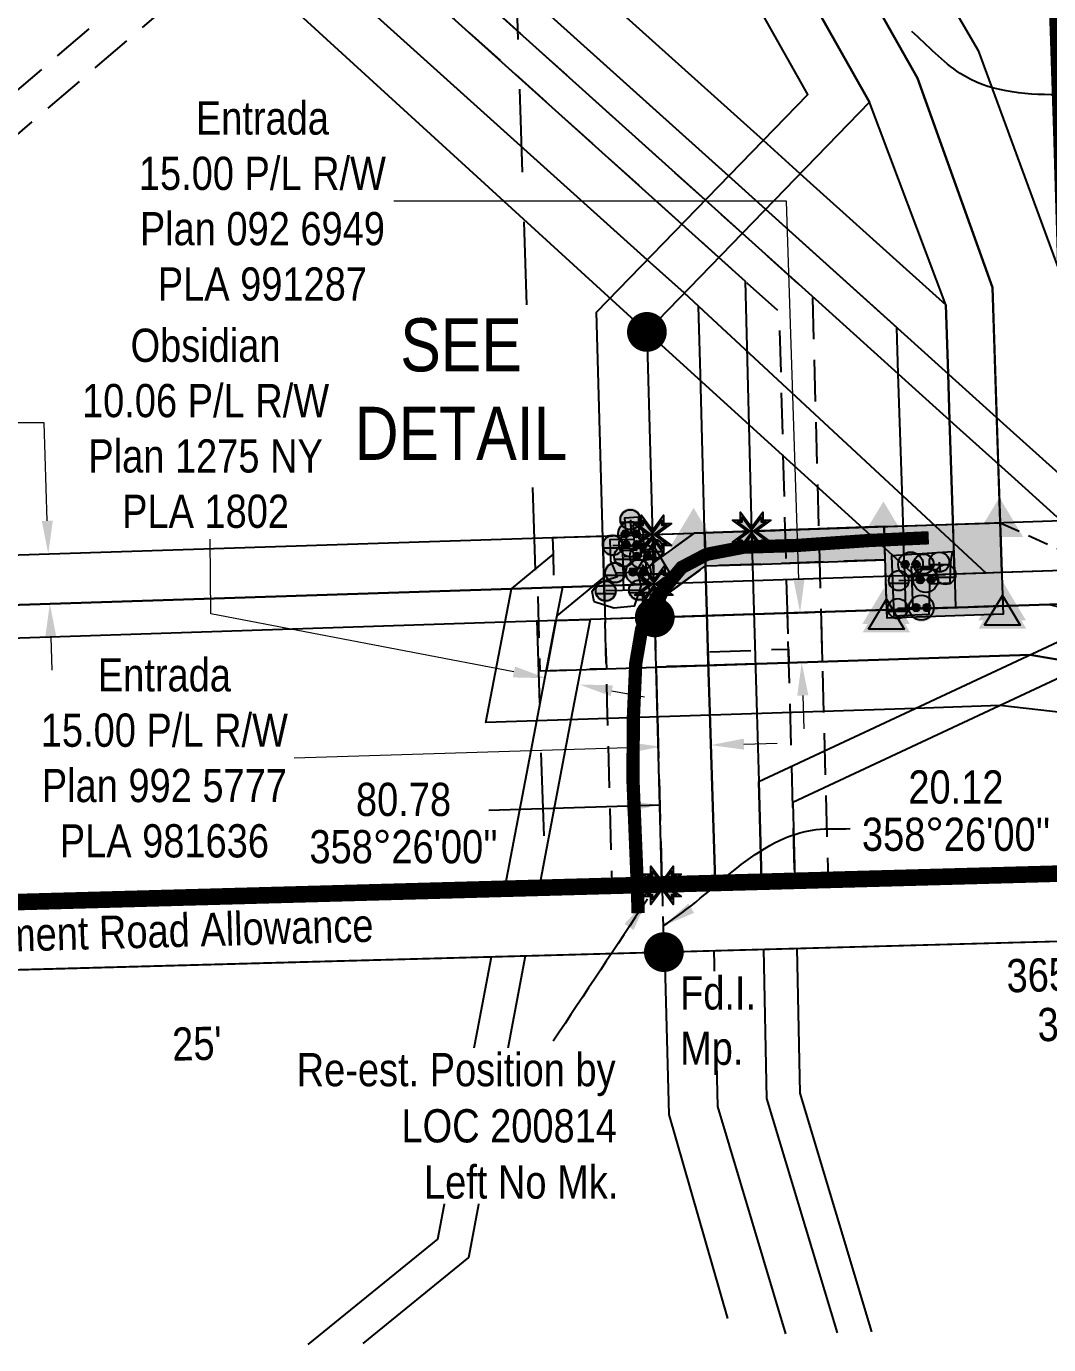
# Model space of a CAD drawing. Extents: x 644966 to 652863, y 5830791 to 5835764.
# Drawn here: x 647223.4 to 647531.6, y 5831020 to 5831417.1 of the extents above; entities that cross this region are included whole.
import ezdxf
from ezdxf.enums import TextEntityAlignment as Align

# ---------------------------------------------------------------- set-up
doc = ezdxf.new("R2010")
doc.units = 0
doc.header["$LTSCALE"] = 5
doc.header["$PDSIZE"] = 0.5
for name, pattern in [('CENTERLINEX3', [5, 2.5, -1, 0.5, -1]), ('foc-ACCESSROAD', [3.75, 2.5, -1.25]), ('foc-FLOWLINE', [3.75, 2.5, -1.25]), ('foc-LSD', [8, 5, -3]), ('foc-TIELINE', [1.875, 1.25, -0.625]), ('foc-TRAV', [1.875, 1.25, -0.625])]:
    doc.linetypes.add(name, pattern=pattern)
doc.layers.get('Defpoints').update_dxf_attribs({"color": 9})
for name, color, linetype in [('AS-FENCE', 48, 'foc-FENCE'), ('AS-POWER', 104, 'foc-POWER'), ('AS-ROADS', 254, 'Continuous'), ('AS-SYMBOL', 7, 'Continuous'), ('AS-TELUS', 224, 'foc-TEL'), ('C-AR', 13, 'foc-ACCESSROAD'), ('C-RW', 13, 'Continuous'), ('C-WS', 13, 'foc-ACCESSROAD'), ('DETAIL-T', 7, 'Continuous'), ('F-AR', 190, 'foc-ACCESSROAD'), ('F-FLOWLINE', 190, 'foc-FLOWLINE'), ('F-RW', 190, 'Continuous'), ('F-WS', 190, 'foc-ACCESSROAD'), ('L-BD', 7, 'Continuous'), ('L-MON', 1, 'Continuous'), ('L-MON-T', 1, 'Continuous'), ('L-ROAD-T', 7, 'Continuous'), ('L-SEC', 7, 'Continuous'), ('L-SECTION-LSD', 7, 'foc-LSD'), ('L-TIE', 7, 'foc-TIELINE'), ('P-PROPOSED', 10, 'Continuous'), ('P-PROPOSED-H', 21, 'Continuous'), ('P-TRAV', 4, 'foc-TRAV')]:
    doc.layers.add(name, color=color, linetype=linetype)
doc.layers.add('AS-PIPE-AG', color=7, linetype='Continuous', true_color=0x7d00fa)
doc.layers.add('AS-TRAPPER BOUNDARY', color=7, linetype='CENTERLINEX3', true_color=0xb85c00, transparency=0.6)
doc.layers.add('C-RW-T', color=13, linetype='Continuous', lineweight=9)
doc.layers.add('F-RW-T', color=190, linetype='Continuous', lineweight=9)
doc.styles.add('175L', font='ARIALN.TTF', dxfattribs={"height": 20})
doc.styles.add('80CG', font='ARIALN.TTF', dxfattribs={"height": 10})
doc.styles.add('80L', font='ARIALN.TTF', dxfattribs={"height": 10})
doc.styles.add('foc-LtypeFont', font='ARIALN.TTF', dxfattribs={"height": 7.35})
doc.linetypes.add('foc-FENCE', pattern='A,10,-1,["X",foc-LtypeFont,S=0.2,R=0,X=-0.625,Y=-0.75],-1.24', length=12.24)
doc.linetypes.add('foc-POWER', pattern='A,6,-1,["P",foc-LtypeFont,S=0.2,R=0,X=-0.625,Y=-0.75],-1.24,4', length=12.24)
doc.linetypes.add('foc-POWER-NOLINE', pattern='A,0,-4,["P",foc-LtypeFont,S=0.2,R=0,X=-0.625,Y=-0.75],-8.24', length=12.24)
doc.linetypes.add('foc-TEL', pattern='A,2,-1,["T",foc-LtypeFont,S=0.2,R=0,X=-0.425,Y=-0.75],-1.24,8', length=12.24)
doc.linetypes.add('foc-TEL-NOLINE', pattern='A,0,-2,["T",foc-LtypeFont,S=0.2,R=0,X=-0.425,Y=-0.75],-10.24', length=12.24)
doc.dimstyles.new('Compass 5 000', dxfattribs={"dimscale": 5, "dimtxt": 9, "dimasz": 2, "dimexe": 0.2, "dimexo": 0.0625, "dimgap": 0.5, "dimtad": 0, "dimtih": 1, "dimtoh": 1, "dimzin": 0, "dimdsep": 46, "dimtxsty": '80CG', "dimcen": 0.1, "dimse1": 1, "dimse2": 1, "dimclrd": 256, "dimclrt": 256, "dimaunit": 1, "dimadec": 4, "dimazin": 0, "dimtfac": 0.06, "dimtofl": 0, "dimtmove": 0, "dimatfit": 1, "dimfxl": 0.2, "dimtolj": 1, "dimtzin": 0, "dimlwd": -1, "dimarcsym": 0})

# ---------------------------------------------------------------- blocks, each defined once
blk = doc.blocks.new('*D388')
at = {"layer": 'Defpoints', "color": 0, "transparency": 16777216}
for p in [(647212.73, 5831257.64), (647230.06, 5831258.16), (647213.19, 5831242.63)]:
    blk.add_point(p, dxfattribs=at)
at = {"layer": 'F-RW-T', "transparency": 16777216}
for p, q in [((647228.86, 5831297.73), (647218.86, 5831297.73)), ((647229.76, 5831268.16), (647228.86, 5831297.73)), ((647230.82, 5831233.16), (647231.12, 5831223.17))]:
    blk.add_line(p, q, dxfattribs=at)
for points in [[(647231.42, 5831268.21), (647228.09, 5831268.11), (647230.06, 5831258.16)], [(647232.48, 5831233.21), (647229.15, 5831233.11), (647230.52, 5831243.16)]]:
    blk.add_solid(points, dxfattribs=at)
at = {"layer": 'F-RW-T', "transparency": 16777216, "insert": (647179.77, 5831297.73), "char_height": 10, "attachment_point": 5, "style": '80CG'}
blk.add_mtext('\\A1;Canlin\\P15.00 P/L R/W\\PPlan 002 3965\\PPLA 971841', dxfattribs=at)
blk = doc.blocks.new('*D390')
at = {"layer": 'Defpoints', "color": 0, "transparency": 16777216}
for p in [(647429.75, 5831200.58), (647415, 5831190.22), (647430.06, 5831190.68)]:
    blk.add_point(p, dxfattribs=at)
at = {"layer": 'F-RW-T', "transparency": 16777216}
for p, q in [((647404.7, 5831199.81), (647304.14, 5831196.69)), ((647439.74, 5831200.89), (647449.74, 5831201.2))]:
    blk.add_line(p, q, dxfattribs=at)
for points in [[(647439.69, 5831202.56), (647439.8, 5831199.23), (647429.75, 5831200.58)], [(647404.65, 5831201.47), (647404.75, 5831198.14), (647414.69, 5831200.12)]]:
    blk.add_solid(points, dxfattribs=at)
at = {"layer": 'F-RW-T', "transparency": 16777216, "insert": (647265.05, 5831196.69), "char_height": 10, "attachment_point": 5, "style": '80CG'}
blk.add_mtext('\\A1;Entrada\\P15.00 P/L R/W\\PPlan 992 5777\\PPLA 981636', dxfattribs=at)
blk = doc.blocks.new('RISER')
h = blk.add_hatch(color=255)
h.dxf.hatch_style = 1
edge = h.paths.add_edge_path()
edge.add_arc((0, 0), 0.7, 0, 360)
blk.add_hatch(color=13).paths.add_polyline_path([(0.581, -0.15), (-0.581, -0.15, 0.774597)])
at = {"color": 13}
blk.add_line((-0.581, -0.15), (0.581, -0.15), dxfattribs=at)
blk.add_circle((0, 0), 0.6, dxfattribs=at)
blk = doc.blocks.new('PIG')
h = blk.add_hatch(color=255)
h.dxf.hatch_style = 1
edge = h.paths.add_edge_path()
edge.add_arc((0, 0), 0.85, 0, 360)
at = {"layer": 'AS-SYMBOL'}
h = blk.add_hatch(color=13, dxfattribs=at)
h.dxf.hatch_style = 1
h.paths.add_polyline_path([(-0.101, 0.005, 1), (-0.551, 0.005, 1)])
h = blk.add_hatch(color=13, dxfattribs=at)
h.dxf.hatch_style = 1
h.paths.add_polyline_path([(0.101, 0.005, 1), (0.551, 0.005, 1)])
at = {"layer": 'AS-SYMBOL', "color": 13}
for centre, radius in [((0, 0), 0.75), ((-0.326, 0.005), 0.225), ((0.326, 0.005), 0.225)]:
    blk.add_circle(centre, radius, dxfattribs=at)
blk = doc.blocks.new('fdia')
at = {"color": 255, "const_width": 1}
blk.add_lwpolyline([(-0.5, 0, 1), (0.5, 0, 1)], format="xyb", close=True, dxfattribs=at)
blk = doc.blocks.new('Fdiaa')
blk.add_blockref('fdia', (0, 0))
blk = doc.blocks.new('fdib')
at = {"color": 1, "const_width": 1.6}
blk.add_lwpolyline([(-0.4, 0, 1), (0.4, 0, 1)], format="xyb", close=True, dxfattribs=at)
at = {"color": 1}
blk.add_circle((0, 0), 0.8, dxfattribs=at)
blk = doc.blocks.new('Fdibb')
blk.add_blockref('fdib', (0, 0))
blk = doc.blocks.new('fdicc')
for name in ['Fdibb', 'Fdiaa']:
    blk.add_blockref(name, (0, 0))
blk = doc.blocks.new('FDI')
blk.add_blockref('fdicc', (0, 0))
blk = doc.blocks.new('TEMP')
h = blk.add_hatch(color=255)
h.dxf.hatch_style = 1
h.paths.add_polyline_path([(0, 0.251), (-0.666, 1.152), (-0.666, 0.666), (-1.152, 0.666), (-0.251, 0), (-1.152, -0.666), (-0.666, -0.666), (-0.666, -1.152), (0, -0.251), (0.666, -1.152), (0.666, -0.666), (1.152, -0.666), (0.251, 0), (1.152, 0.666), (0.666, 0.666), (0.666, 1.152)])
h.paths.add_polyline_path([(0.566, 0.849), (0.566, 0.566), (0.849, 0.566), (0.083, 0), (0.849, -0.566), (0.566, -0.566), (0.566, -0.849), (0, -0.083), (-0.566, -0.849), (-0.566, -0.566), (-0.849, -0.566), (-0.083, 0), (-0.849, 0.566), (-0.566, 0.566), (-0.566, 0.849), (0, 0.083)], flags=16)
h = blk.add_hatch(color=1)
h.dxf.hatch_style = 1
h.paths.add_polyline_path([(0, 0.083), (-0.566, 0.849), (-0.566, 0.566), (-0.849, 0.566), (-0.083, 0), (-0.849, -0.566), (-0.566, -0.566), (-0.566, -0.849), (0, -0.083), (0.566, -0.849), (0.566, -0.566), (0.849, -0.566), (0.083, 0), (0.849, 0.566), (0.566, 0.566), (0.566, 0.849)])
at = {"color": 1}
for p, q in [((-0.083, 0), (0.083, 0)), ((0, 0.083), (0, -0.083))]:
    blk.add_line(p, q, dxfattribs=at)
at = {"color": 255, "flags": 128}
blk.add_lwpolyline([(-0.251, 0), (-1.152, 0.666), (-0.666, 0.666), (-0.666, 1.152), (0, 0.251), (0.666, 1.152), (0.666, 0.666), (1.152, 0.666), (0.251, 0), (1.152, -0.666), (0.666, -0.666), (0.666, -1.152), (0, -0.251), (-0.666, -1.152), (-0.666, -0.666), (-1.152, -0.666)], close=True, dxfattribs=at)
at = {"color": 1, "flags": 128}
blk.add_lwpolyline([(-0.083, 0), (-0.849, 0.566), (-0.566, 0.566), (-0.566, 0.849), (0, 0.083), (0.566, 0.849), (0.566, 0.566), (0.849, 0.566), (0.083, 0), (0.849, -0.566), (0.566, -0.566), (0.566, -0.849), (0, -0.083), (-0.566, -0.849), (-0.566, -0.566), (-0.849, -0.566)], close=True, dxfattribs=at)
blk = doc.blocks.new('TRIA')
blk.add_hatch(color=255).paths.add_polyline_path([(-0.041, 1.521), (-1.475, -0.867), (1.392, -0.867)])
blk = doc.blocks.new('TRIAA')
blk.add_blockref('TRIA', (0, 0))
blk = doc.blocks.new('TRIB')
at = {"color": 1}
blk.add_lwpolyline([(-1.121, -0.667), (-0.041, 1.133), (1.039, -0.667)], close=True, dxfattribs=at)
blk = doc.blocks.new('TRIBB')
blk.add_blockref('TRIB', (0, 0))
blk = doc.blocks.new('TRICC')
for name in ['TRIAA', 'TRIBB']:
    blk.add_blockref(name, (0, 0))
blk = doc.blocks.new('plspike')
blk.add_blockref('TRICC', (0, 0))
blk = doc.blocks.new('STRIA')
blk.add_hatch(color=255).paths.add_polyline_path([(-0.041, 1.521), (-1.475, -0.867), (1.392, -0.867)])
blk = doc.blocks.new('STRIAA')
blk.add_blockref('STRIA', (0, 0))
blk = doc.blocks.new('STRIB')
at = {"color": 1}
blk.add_solid([(-1.121, -0.667), (-0.041, 1.133), (1.039, -0.667)], dxfattribs=at)
blk = doc.blocks.new('STRIBB')
blk.add_blockref('STRIB', (0, 0))
blk = doc.blocks.new('STRICC')
for name in ['STRIAA', 'STRIBB']:
    blk.add_blockref(name, (0, 0))
blk = doc.blocks.new('fdspike')
blk.add_blockref('STRICC', (0, 0))

msp = doc.modelspace()

# ---------------------------------------------------------------- hatches: boundary and pattern name
at = {"layer": 'P-PROPOSED-H'}
h = msp.add_hatch(color=256, dxfattribs=at)
h.dxf.hatch_style = 1
h.paths.add_polyline_path([(647412.854, 5831238.344), (647416.758, 5831246.284), (647428.147, 5831254.583), (647442.376, 5831255.042), (647482.31, 5831256.41), (647481.968, 5831266.401), (647442.044, 5831265.033), (647424.748, 5831264.476), (647412.386, 5831255.468)])
h = msp.add_hatch(color=256, dxfattribs=at)
h.dxf.hatch_style = 1
h.paths.add_polyline_path([(647517.762, 5831242.531), (647517.844, 5831240.033), (647482.873, 5831238.882), (647482.791, 5831241.38), (647481.968, 5831266.409), (647516.937, 5831267.6)])

# ---------------------------------------------------------------- linework, layer by layer
at = {"layer": 'AS-FENCE', "flags": 128}
for points in [[(647404.375, 5831262.575), (647403.85, 5831269.052), (647407.935, 5831269.345), (647408.087, 5831262.876), (647412.811, 5831262.709), (647413.042, 5831256.461), (647406.639, 5831256.202)], [(647413.073, 5831256.445), (647409.04, 5831251.983), (647407.978, 5831251.55), (647408.613, 5831248.455), (647406.597, 5831242.479), (647400.485, 5831241.895), (647394.558, 5831243.785), (647393.987, 5831246.872), (647395.67, 5831249.484), (647401.592, 5831251.409), (647399.583, 5831256.094), (647399.41, 5831262.562), (647406.447, 5831262.591)]]:
    msp.add_lwpolyline(points, dxfattribs=at)
msp.add_lwpolyline([(647484.802, 5831239.549), (647495.548, 5831240.024), (647495.736, 5831249.141), (647501.868, 5831249.495), (647502.07, 5831255.752), (647502.59, 5831258.788), (647484.223, 5831257.632), (647484.912, 5831239.669)], close=True, dxfattribs=at)
at = {"layer": 'AS-PIPE-AG', "flags": 128}
for points in [[(647405.497, 5831268.499), (647405.619, 5831264.221)], [(647408.42, 5831261.338), (647406.742, 5831261.424), (647406.462, 5831266.676), (647405.545, 5831266.694)], [(647408.479, 5831261.588), (647408.637, 5831257.426)], [(647400.243, 5831260.775), (647405.829, 5831260.939)], [(647403.483, 5831247.125), (647403.208, 5831259.181), (647407.475, 5831259.417), (647407.344, 5831261.236)], [(647408.543, 5831259.862), (647403.364, 5831259.712), (647403.287, 5831260.821)], [(647405.399, 5831252.58), (647405.442, 5831253.757), (647410.287, 5831254.072), (647410.105, 5831260.444)], [(647410.226, 5831259.513), (647412.433, 5831259.641)], [(647409.077, 5831257.47), (647403.618, 5831257.361)], [(647491.987, 5831255.087), (647492.043, 5831254.191), (647490.088, 5831254.168), (647490.599, 5831241.802)], [(647498.609, 5831255.711), (647498.862, 5831253.038), (647498.069, 5831252.943), (647497.953, 5831253.519), (647492.074, 5831253.394), (647492.065, 5831251.734)], [(647400.961, 5831252.537), (647407.871, 5831252.691)], [(647486.381, 5831250.164), (647494.491, 5831250.361)], [(647491.702, 5831250.243), (647491.709, 5831251.633), (647500.499, 5831251.98)], [(647408.116, 5831247.304), (647398.071, 5831247.022)], [(647493.233, 5831241.98), (647486.087, 5831241.712)]]:
    msp.add_lwpolyline(points, dxfattribs=at)
at = {"layer": 'AS-POWER', "linetype": 'foc-POWER-NOLINE', "flags": 128}
msp.add_lwpolyline([(646877.956, 5831143.615), (646977.994, 5831146.357), (647780.216, 5831169.257)], dxfattribs=at)
at = {"layer": 'AS-ROADS', "const_width": 3.999, "flags": 128}
msp.add_lwpolyline([(647407.841, 5831149.932), (647407.573, 5831158.69), (647406.288, 5831190.025), (647406.386, 5831208.526), (647407.129, 5831225.284), (647408.876, 5831235.434), (647413.209, 5831244.816), (647420.982, 5831254.122), (647428.574, 5831258.093), (647439.794, 5831260.233), (647455.923, 5831260.751), (647477.403, 5831262.228), (647495.427, 5831263.049)], dxfattribs=at)
at = {"layer": 'AS-TELUS', "linetype": 'foc-TEL-NOLINE', "flags": 128}
msp.add_lwpolyline([(646978.545, 5831126.254), (647780.892, 5831148.271)], dxfattribs=at)
at = {"layer": 'AS-TRAPPER BOUNDARY', "const_width": 5, "flags": 128}
msp.add_lwpolyline([(647754.274, 5831853.627), (647757.772, 5831741.014), (647747.708, 5831740.787), (647693.206, 5831739.434), (647683.107, 5831739.161), (647682.673, 5831739.15), (647682.183, 5831754.436), (647680.037, 5831821.391), (647678.136, 5831821.34), (647609.976, 5831819.497), (647526.625, 5831817.244), (647509.453, 5831816.779), (647509.622, 5831811.515), (647512.674, 5831716.247), (647579.762, 5831718.06), (647599.92, 5831718.604), (647606.134, 5831718.771), (647620.855, 5831719.169), (647622.117, 5831719.204), (647633.051, 5831719.499), (647683.167, 5831720.854), (647684.212, 5831720.882), (647694.311, 5831721.154), (647758.335, 5831722.887), (647765.937, 5831478.125), (647683.012, 5831475.546), (647682.66, 5831486.211), (647666.759, 5831485.689), (647656.56, 5831485.374), (647640.544, 5831484.876), (647628.35, 5831484.497), (647607.418, 5831483.845), (647587.261, 5831483.218), (647532.181, 5831481.504), (647535.432, 5831384.004), (647538.587, 5831278.274), (647538.885, 5831268.747), (647538.993, 5831264.337), (647539.366, 5831253.577), (647539.79, 5831240.314), (647539.981, 5831234.284), (647540.277, 5831224.707), (647540.324, 5831223.452), (647540.772, 5831209.109), (647542.267, 5831162.086), (647465.958, 5831160.001), (647456.038, 5831159.73), (647445.888, 5831159.452), (647431.091, 5831159.048), (647415.978, 5831158.636), (647400.974, 5831158.226), (647378.536, 5831157.614), (647368.264, 5831157.333), (647076.627, 5831149.381), (647066.624, 5831149.108), (647051.591, 5831148.699), (646978.62, 5831146.712), (646977.912, 5831168.414), (646977.493, 5831181.289), (646959.529, 5831732.184), (646958.85, 5831752.983), (646958.173, 5831773.776), (646957.721, 5831787.61), (646957.267, 5831801.546), (646956.592, 5831822.253), (646956.456, 5831826.421), (646956.128, 5831836.476), (646952.822, 5831937.854), (646952.692, 5831941.854), (646952.496, 5831947.856), (647069.286, 5831951.395), (647079.338, 5831951.699), (647264.374, 5831957.312), (647279.362, 5831957.766), (647294.376, 5831958.222), (647309.386, 5831958.678), (647740.533, 5831971.786), (647750.461, 5831972.089), (647750.783, 5831962.087), (647753.953, 5831863.64), (647754.274, 5831853.627)], close=True, dxfattribs=at)
at = {"layer": 'C-AR', "flags": 128}
msp.add_lwpolyline([(647482.299, 5831256.413), (647428.173, 5831254.567), (647412.733, 5831243.35), (647412.404, 5831255.468), (647424.773, 5831264.454), (647481.998, 5831266.406)], close=True, dxfattribs=at)
at = {"layer": 'C-RW'}
for p, q in [((647347.478, 5831051.716), (647363.624, 5831136.813)), ((647356.788, 5831046.213), (647373.881, 5831137.095)), ((647308.436, 5831019.984), (647347.478, 5831051.716)), ((647324.96, 5831020.356), (647356.788, 5831046.213))]:
    msp.add_line(p, q, dxfattribs=at)
for points in [[(647512.735, 5831252.429), (647491.239, 5831251.696), (647410.482, 5831325.072), (647289.555, 5831435.59), (647282.016, 5831442.377), (647058.248, 5831643.88), (646959.452, 5831732.843), (646958.774, 5831753.643), (647293.503, 5831452.2), (647301.042, 5831445.411), (647410.527, 5831346.825), (647421.666, 5831336.794), (647426.028, 5831332.862), (647512.735, 5831252.429)], [(647387.603, 5831208.223), (647378.065, 5831158.278), (647367.773, 5831157.997), (647377.299, 5831207.882), (647383.072, 5831238.11), (647393.375, 5831238.446), (647387.603, 5831208.223)]]:
    msp.add_lwpolyline(points, close=True, dxfattribs=at)
for points in [[(647523.01, 5831616.752), (647444.101, 5831549.284), (647466.746, 5831484.55), (647510.312, 5831409.815), (647536.155, 5831339.668), (647538.408, 5831268.325), (647538.881, 5831253.321), (647517.431, 5831252.59), (647514.647, 5831338.405), (647491.991, 5831401.465), (647449.282, 5831477.212), (647423.734, 5831550.309)], [(647449.282, 5831477.212), (647491.991, 5831401.465), (647514.647, 5831338.405), (647516.371, 5831285.266), (647516.944, 5831267.597), (647517.431, 5831252.59), (647512.735, 5831252.429), (647503.198, 5831252.104), (647502.844, 5831263.22), (647502.681, 5831268.229), (647501.698, 5831298.487), (647501.243, 5831312.466), (647500.568, 5831333.259), (647477.589, 5831394.251), (647434.783, 5831470.059)], [(647393.392, 5831429.733), (647445.483, 5831382.843), (647456.617, 5831372.821), (647500.568, 5831333.259), (647501.242, 5831312.466), (647501.695, 5831298.487), (647502.677, 5831268.229), (647502.837, 5831263.221), (647503.168, 5831253.008), (647503.522, 5831242.046), (647491.586, 5831241.654), (647491.586, 5831241.654), (647488.531, 5831241.562), (647488.176, 5831252.539), (647488.051, 5831256.395), (647487.685, 5831267.689), (647487.374, 5831277.27), (647486.233, 5831312.421), (647485.78, 5831326.391), (647446.182, 5831362.037), (647435.034, 5831372.07), (647327.972, 5831468.434)], [(647384.999, 5831248.199), (647383.072, 5831238.11)]]:
    msp.add_lwpolyline(points, dxfattribs=at)
at = {"layer": 'C-RW', "flags": 128}
msp.add_lwpolyline([(647560.36, 5831243.9), (647531.807, 5831242.967), (647393.375, 5831238.446)], dxfattribs=at)
at = {"layer": 'C-RW-T'}
msp.add_line((647399.907, 5831216.971), (647409.728, 5831215.087), dxfattribs=at)
at = {"layer": 'C-RW-T', "flags": 128}
msp.add_lwpolyline([(647370.402, 5831222.63), (647279.048, 5831240.151), (647278.855, 5831262.63)], dxfattribs=at)
at = {"layer": 'C-RW-T'}
for points in [[(647370.716, 5831224.267), (647370.088, 5831220.993), (647380.223, 5831220.746)], [(647400.221, 5831218.608), (647399.593, 5831215.334), (647390.086, 5831218.855)]]:
    msp.add_solid(points, dxfattribs=at)
at = {"layer": 'C-WS', "flags": 128}
for points in [[(647481.998, 5831266.406), (647516.944, 5831267.597), (647517.758, 5831242.506), (647482.786, 5831241.377)], [(647377.588, 5831247.958), (647397.571, 5831248.608), (647398.259, 5831223.607), (647378.277, 5831222.918)]]:
    msp.add_lwpolyline(points, close=True, dxfattribs=at)
at = {"layer": 'F-AR', "flags": 128}
for points in [[(647413.66, 5831209.123), (647415.02, 5831159.272), (647400.03, 5831158.878), (647398.652, 5831209.521), (647397.571, 5831248.59), (647397.163, 5831263.585), (647412.152, 5831264.057), (647412.849, 5831239.07), (647413.227, 5831224.095), (647413.66, 5831209.123)], [(647443.227, 5831225.065), (647429.006, 5831224.595), (647428.879, 5831228.68), (647453.166, 5831229.53), (647453.278, 5831225.398), (647443.227, 5831225.065)]]:
    msp.add_lwpolyline(points, close=True, dxfattribs=at)
at = {"layer": 'F-FLOWLINE', "flags": 128}
msp.add_lwpolyline([(646851.912, 5831975.67), (646879.61, 5831976.512), (646892.421, 5831976.902), (646900.197, 5831977.138), (646911.071, 5831977.47), (646915.529, 5831977.596), (646925.745, 5831977.917), (646936.051, 5831978.23), (646951.09, 5831978.688), (646951.435, 5831978.699), (647241.698, 5831987.499), (647261.734, 5831988.107), (647276.733, 5831988.563), (647291.746, 5831989.019), (647306.757, 5831989.474), (647747.981, 5832002.889), (647748.296, 5831992.828), (647748.633, 5831982.703), (647748.956, 5831972.705), (647749.341, 5831962.705), (647752.529, 5831864.256), (647756.453, 5831741.735), (647633.706, 5831737.705), (647315.795, 5831465.887), (647428.031, 5831364.857), (647439.175, 5831354.822), (647460.353, 5831335.741), (647465.091, 5831160.654), (647455.038, 5831160.38), (647450.419, 5831331.049), (647440.836, 5831339.679), (647432.108, 5831347.539), (647420.964, 5831357.576), (647308.049, 5831459.264), (646977.586, 5831176.713), (646977.167, 5831189.586), (647300.512, 5831466.052), (647079.958, 5831664.683), (646958.096, 5831774.436), (646957.645, 5831788.27), (647087.209, 5831671.648), (647308.256, 5831472.673), (647614.645, 5831734.639), (647562.395, 5831783.605), (647569.231, 5831790.899), (647618.397, 5831744.823), (647746.154, 5831748.969), (647744.137, 5831853.944), (647743.827, 5831863.957), (647740.767, 5831962.444), (647740.643, 5831966.446), (647740.457, 5831972.445), (647740.146, 5831982.448), (647739.832, 5831992.57), (647307.608, 5831979.429), (647292.597, 5831978.973), (647277.584, 5831978.517), (647262.588, 5831978.062), (647242.552, 5831977.454), (646951.763, 5831968.638), (646937.017, 5831968.189), (646927.118, 5831967.888), (646917.058, 5831967.581), (646911.376, 5831967.408), (646902.096, 5831967.126), (646852.245, 5831965.609)], dxfattribs=at)
at = {"layer": 'F-RW'}
for p, q in [((647431.817, 5831091.684), (647430.725, 5831138.704)), ((647446.668, 5831094.095), (647445.724, 5831139.153)), ((647456.655, 5831095.731), (647455.808, 5831139.418)), ((647417.153, 5831089.332), (647415.848, 5831138.262)), ((647478.309, 5831023.814), (647456.655, 5831095.731)), ((647452.399, 5831023.229), (647431.817, 5831091.684)), ((647467.899, 5831023.579), (647446.668, 5831094.095)), ((647434.922, 5831027.817), (647417.153, 5831089.332))]:
    msp.add_line(p, q, dxfattribs=at)
for points in [[(647268.668, 5832073.52), (647288.625, 5831837.495), (647289.53, 5831826.979), (647336.251, 5831751.64), (647343.679, 5831730.395), (647434.783, 5831470.059), (647477.589, 5831394.251), (647410.482, 5831325.072), (647412.561, 5831249.09), (647397.573, 5831248.608), (647395.319, 5831330.976), (647459.018, 5831396.641), (647421.069, 5831463.847), (647329.524, 5831725.446), (647322.639, 5831745.136), (647274.897, 5831822.122), (647273.684, 5831836.22), (647253.66, 5832073.034)], [(647327.973, 5831468.436), (647435.034, 5831372.072), (647446.182, 5831362.039), (647489.006, 5831323.486), (647504.449, 5831309.579), (647519.887, 5831295.677), (647538.511, 5831278.933)], [(647534.14, 5831269.253), (647520.328, 5831281.7), (647504.889, 5831295.611), (647489.446, 5831309.526), (647462.253, 5831334.029), (647439.175, 5831354.822), (647428.031, 5831364.857), (647320.275, 5831461.854)], [(647312.529, 5831455.23), (647420.964, 5831357.577), (647432.108, 5831347.539), (647440.107, 5831340.335), (647442.044, 5831265.033), (647443.632, 5831210.087), (647444.185, 5831189.659), (647444.185, 5831189.659), (647444.985, 5831160.105), (647431.014, 5831159.708), (647429.44, 5831210.537), (647428.977, 5831225.531), (647428.853, 5831229.527), (647428.513, 5831240.515), (647428.275, 5831250.562), (647428.155, 5831255.069), (647427.875, 5831265.565), (647426.596, 5831312.197), (647426.028, 5831332.862), (647421.666, 5831336.794), (647410.527, 5831346.825), (647301.042, 5831445.411)], [(647540.694, 5831209.768), (647516.882, 5831212.497), (647491.295, 5831211.651), (647361.936, 5831207.374), (647369.637, 5831247.7), (647382.298, 5831258.126), (647382.179, 5831263.113), (647397.163, 5831263.585), (647397.501, 5831251.22), (647383.35, 5831239.567), (647380.182, 5831222.974), (647413.245, 5831224.074), (647525.884, 5831227.798), (647540.199, 5831225.364)], [(647564.926, 5831234.925), (647454.416, 5831183.336), (647455.038, 5831160.38), (647444.985, 5831160.105), (647444.185, 5831189.659), (647491.295, 5831211.651), (647560.365, 5831243.895)]]:
    msp.add_lwpolyline(points, dxfattribs=at)
for points in [[(647538.408, 5831268.329), (647538.501, 5831265.366), (647538.881, 5831253.321), (647442.551, 5831250.035), (647369.637, 5831247.7), (647125.546, 5831239.769), (647065.678, 5831176.038), (647066.548, 5831149.768), (647051.514, 5831149.359), (647050.566, 5831181.783), (647118.875, 5831254.556), (647382.179, 5831263.113), (647424.773, 5831264.454), (647538.408, 5831268.329)], [(647429.44, 5831210.537), (647431.014, 5831159.708), (647415.02, 5831159.272), (647413.66, 5831209.123), (647413.227, 5831224.095), (647412.849, 5831239.082), (647412.152, 5831264.057), (647427.902, 5831264.561), (647428.155, 5831255.069), (647428.274, 5831250.57), (647428.513, 5831240.515), (647428.853, 5831229.527), (647428.977, 5831225.531), (647429.44, 5831210.537)], [(647648.04, 5831237.61), (647648.331, 5831222.671), (647562.01, 5831219.852), (647541.957, 5831224.92), (647540.2, 5831225.366), (647525.884, 5831227.798), (647413.245, 5831224.074), (647412.849, 5831239.07), (647442.821, 5831240.061), (647531.807, 5831242.967), (647539.713, 5831240.974), (647548.191, 5831238.826), (647564.926, 5831234.925), (647632.928, 5831237.122), (647632.368, 5831257.242), (647647.46, 5831257.705), (647648.04, 5831237.61)], [(647412.561, 5831249.09), (647412.849, 5831239.07), (647393.351, 5831238.427), (647367.686, 5831237.607), (647129.95, 5831229.842), (647075.817, 5831172.216), (647076.55, 5831150.04), (647066.548, 5831149.768), (647065.678, 5831176.038), (647125.546, 5831239.769), (647369.637, 5831247.7), (647412.561, 5831249.09)]]:
    msp.add_lwpolyline(points, close=True, dxfattribs=at)
at = {"layer": 'F-RW-T'}
msp.add_line((647457.474, 5831215.534), (647457.804, 5831205.542), dxfattribs=at)
at = {"layer": 'F-RW-T', "linetype": 'Continuous'}
for points in [[(647457.983, 5831250.551), (647454.653, 5831250.441), (647456.648, 5831240.505)], [(647459.139, 5831215.589), (647455.809, 5831215.479), (647457.143, 5831225.525)]]:
    msp.add_solid(points, dxfattribs=at)
at = {"layer": 'F-WS', "flags": 128}
for points in [[(647397.573, 5831248.608), (647382.537, 5831248.119), (647382.298, 5831258.126), (647382.179, 5831263.113), (647397.163, 5831263.585), (647397.573, 5831248.608)], [(647429.006, 5831224.595), (647413.243, 5831224.131), (647412.834, 5831239.082), (647428.541, 5831239.595), (647428.853, 5831229.527), (647429.006, 5831224.595)], [(647463.33, 5831225.73), (647453.278, 5831225.398), (647452.873, 5831240.389), (647462.924, 5831240.718), (647463.33, 5831225.73)]]:
    msp.add_lwpolyline(points, close=True, dxfattribs=at)
at = {"layer": 'L-SEC'}
for p, q in [((647780.212, 5831169.257), (647379.798, 5831158.326)), ((647379.798, 5831158.326), (646978.544, 5831147.371))]:
    msp.add_line(p, q, dxfattribs=at)
msp.add_lwpolyline([(646978.401, 5831126.363), (647379.646, 5831137.317), (647780.892, 5831148.271)], dxfattribs=at)
at = {"layer": 'L-SECTION-LSD', "flags": 128}
msp.add_lwpolyline([(647353.974, 5831957.881), (647379.874, 5831157.666)], dxfattribs=at)
at = {"layer": 'L-TIE', "flags": 128}
msp.add_lwpolyline([(647516.944, 5831267.597), (647780.911, 5831148.276)], dxfattribs=at)
at = {"layer": 'P-PROPOSED'}
for points in [[(647412.854, 5831238.344), (647416.758, 5831246.284), (647428.147, 5831254.583), (647442.376, 5831255.042), (647482.297, 5831256.41), (647481.968, 5831266.401), (647442.044, 5831265.033), (647424.748, 5831264.476), (647412.386, 5831255.468)], [(647517.762, 5831242.531), (647517.844, 5831240.033), (647482.873, 5831238.882), (647482.791, 5831241.38), (647481.968, 5831266.401), (647516.937, 5831267.6)]]:
    msp.add_lwpolyline(points, close=True, dxfattribs=at)
at = {"layer": 'P-TRAV', "flags": 128}
msp.add_lwpolyline([(647415.043, 5831158.347), (647415.593, 5831138.233)], dxfattribs=at)

# ---------------------------------------------------------------- block references
at = {"layer": 'AS-SYMBOL', "xscale": 4.9984738, "yscale": 4.9984738, "zscale": 4.9984738}
for name, p in [('RISER', (647405.486, 5831268.508)), ('PIG', (647405.619, 5831264.22)), ('RISER', (647400.224, 5831260.789)), ('PIG', (647405.828, 5831260.946)), ('PIG', (647409.077, 5831257.471)), ('RISER', (647412.434, 5831259.636)), ('RISER', (647403.621, 5831257.362)), ('PIG', (647489.944, 5831255.004)), ('RISER', (647493.897, 5831255.14)), ('RISER', (647498.618, 5831255.724)), ('RISER', (647400.949, 5831252.535)), ('PIG', (647407.867, 5831252.687)), ('RISER', (647486.399, 5831250.157)), ('PIG', (647494.496, 5831250.363)), ('RISER', (647500.504, 5831251.981)), ('RISER', (647398.065, 5831247.027)), ('RISER', (647408.115, 5831247.312)), ('PIG', (647493.23, 5831241.997)), ('RISER', (647486.085, 5831241.721))]:
    msp.add_blockref(name, p, dxfattribs=at)
at = {"layer": 'L-MON', "xscale": 4.9984738, "yscale": 4.9984738, "zscale": 4.9984738}
for name, p in [('FDI', (647410.482, 5831325.072)), ('fdspike', (647481.975, 5831266.405)), ('fdspike', (647516.937, 5831267.6)), ('fdspike', (647424.773, 5831264.454)), ('TEMP', (647442.044, 5831265.033)), ('plspike', (647412.404, 5831255.468)), ('TEMP', (647412.577, 5831249.09)), ('fdspike', (647517.757, 5831242.528)), ('fdspike', (647482.786, 5831241.386)), ('plspike', (647482.867, 5831238.889)), ('plspike', (647517.838, 5831240.031)), ('FDI', (647412.849, 5831239.07)), ('TEMP', (647415.043, 5831158.347))]:
    msp.add_blockref(name, p, dxfattribs=at)
at = {"layer": 'L-MON', "linetype": 'Continuous', "xscale": 4.9984738, "yscale": 4.9984738, "zscale": 4.9984738}
msp.add_blockref('TEMP', (647412.151, 5831264.057), dxfattribs=at)

# ---------------------------------------------------------------- texts
at = {"layer": 'C-RW-T', "insert": (647277.465, 5831295.977), "char_height": 10, "attachment_point": 5, "style": '80CG'}
msp.add_mtext('\\A1;Obsidian\\P10.06 P/L R/W\\PPlan 1275 NY\\PPLA 1802', dxfattribs=at)
at = {"layer": 'F-RW-T', "linetype": 'Continuous', "insert": (647294.593, 5831364.441), "char_height": 9.99695, "attachment_point": 5, "style": '80CG'}
msp.add_mtext('\\A1;Entrada\\P15.00 P/L R/W\\PPlan 092 6949\\PPLA 991287', dxfattribs=at)
at = {"layer": 'L-BD', "style": '80L'}
for s, rotation, p in [('365.57', 1.5747, (647536.369, 5831131.565)), ("35''", 1.5747, (647536.781, 5831116.575)), ("25'", 1.5718, (647274.871, 5831110.683))]:
    msp.add_text(s, height=9.9969, rotation=rotation, dxfattribs=at).set_placement(p, align=Align.MIDDLE)
at = {"layer": 'L-BD', "char_height": 9.99695, "width": 56.29018, "attachment_point": 1, "line_spacing_factor": 0.855, "style": '80L'}
for s, insert in [("\\pi14.27825;20.12\\P\\pi0.27843;358°26'00''", (647475.017, 5831192.984)), ("\\pi14.30211;80.78 \\P\\pi0.27843;358°26'00''", (647308.5, 5831189.236))]:
    msp.add_mtext(s, dxfattribs=dict(at, insert=insert))
at = {"layer": 'L-ROAD-T', "style": '80L'}
msp.add_text('Government Road Allowance', height=9.99707, rotation=1.56373, dxfattribs=at).set_placement((647253.6, 5831144.357), align=Align.MIDDLE_CENTER)

# ---------------------------------------------------------------- dimensions: what is measured, and where the dimension line sits
at = {"layer": 'F-RW-T'}
dim = msp.add_linear_dim(base=(647230.06, 5831258.163), p1=(647213.189, 5831242.634), p2=(647212.734, 5831257.638), angle=91.73862, text='Canlin\\P15.00 P/L R/W\\PPlan 002 3965\\PPLA 971841', dimstyle='Compass 5 000', dxfattribs=at)
dim.commit()
dim.dimension.update_dxf_attribs({"geometry": '*D388', "text_midpoint": (647179.773, 5831297.732), "dimtype": 161})

# ---------------------------------------------------------------- leaders
at = {"layer": 'F-RW', "path_type": 1}
msp.add_leader([(647566.588, 5831396.604), (647504.885, 5831402.937), (647490.285, 5831415.602)], dimstyle='Compass 5 000', override={"dimgap": 0.5, "dimtad": 0, "dimldrblk": 'Small'}, dxfattribs=at)
at = {"layer": 'L-BD', "path_type": 1}
for points in [[(647414.386, 5831182.534), (647362.814, 5831180.86)], [(647415.377, 5831146.121), (647461.476, 5831175.131), (647471.722, 5831175.436)]]:
    msp.add_leader(points, dimstyle='Compass 5 000', override={"dimgap": 0.5, "dimtad": 0}, dxfattribs=at)
at = {"layer": 'L-MON-T', "path_type": 1}
msp.add_leader([(647410.636, 5831154.152), (647382.276, 5831111.433)], dimstyle='Compass 5 000', override={"dimgap": 0.5, "dimtad": 0}, dxfattribs=at)

# ---------------------------------------------------------------- next in the draw order: texts
at = {"layer": 'DETAIL-T', "color": 3, "insert": (647354.475, 5831307.853), "char_height": 15.9951, "width": 63.6167, "attachment_point": 5, "style": '80CG', "bg_fill": 3, "box_fill_scale": 1.15, "bg_fill_color": 256, "bg_fill_true_color": 256, "bg_fill_transparency": 0}
msp.add_mtext('SEE\\PDETAIL', dxfattribs=at)
at = {"layer": 'L-MON-T', "insert": (647420.472, 5831130.94), "char_height": 9.9971, "attachment_point": 1, "style": '175L', "bg_fill": 3, "box_fill_scale": 1.15, "bg_fill_color": 256, "bg_fill_transparency": 0}
msp.add_mtext_dynamic_manual_height_columns('Fd.I.\\PMp.', width=22.03761, gutter_width=99.971, heights=[0], dxfattribs=at)
at = {"layer": 'L-MON-T', "insert": (647303.948, 5831107.832), "char_height": 9.99707, "width": 96.12231, "attachment_point": 1, "line_spacing_factor": 1.015757, "style": '175L', "bg_fill": 3, "box_fill_scale": 1.15, "bg_fill_color": 256, "bg_fill_transparency": 0}
msp.add_mtext('\\pi0.97966;Re-est. Position by \\P\\pi32.55976;LOC 200814\\P\\pi39.35859;Left No Mk.', dxfattribs=at)

# ---------------------------------------------------------------- next in the draw order: linework, layer by layer
at = {"layer": 'F-RW-T'}
msp.add_lwpolyline([(647456.318, 5831250.496), (647452.55, 5831364.441), (647334.188, 5831364.441)], dxfattribs=at)

# ---------------------------------------------------------------- next in the draw order: block references
at = {"layer": 'L-MON', "xscale": 4.9984738, "yscale": 4.9984738, "zscale": 4.9984738}
msp.add_blockref('FDI', (647415.593, 5831138.233), dxfattribs=at)

# ---------------------------------------------------------------- next in the draw order: dimensions: what is measured, and where the dimension line sits
at = {"layer": 'F-RW-T'}
dim = msp.add_linear_dim(base=(647429.749, 5831200.584), p1=(647414.999, 5831190.217), p2=(647430.055, 5831190.683), angle=1.77316, text='Entrada\\P15.00 P/L R/W\\PPlan 992 5777\\PPLA 981636', dimstyle='Compass 5 000', dxfattribs=at)
dim.commit()
dim.dimension.update_dxf_attribs({"geometry": '*D390', "text_midpoint": (647265.052, 5831196.695), "dimtype": 161})

doc.saveas('drawing.dxf')
